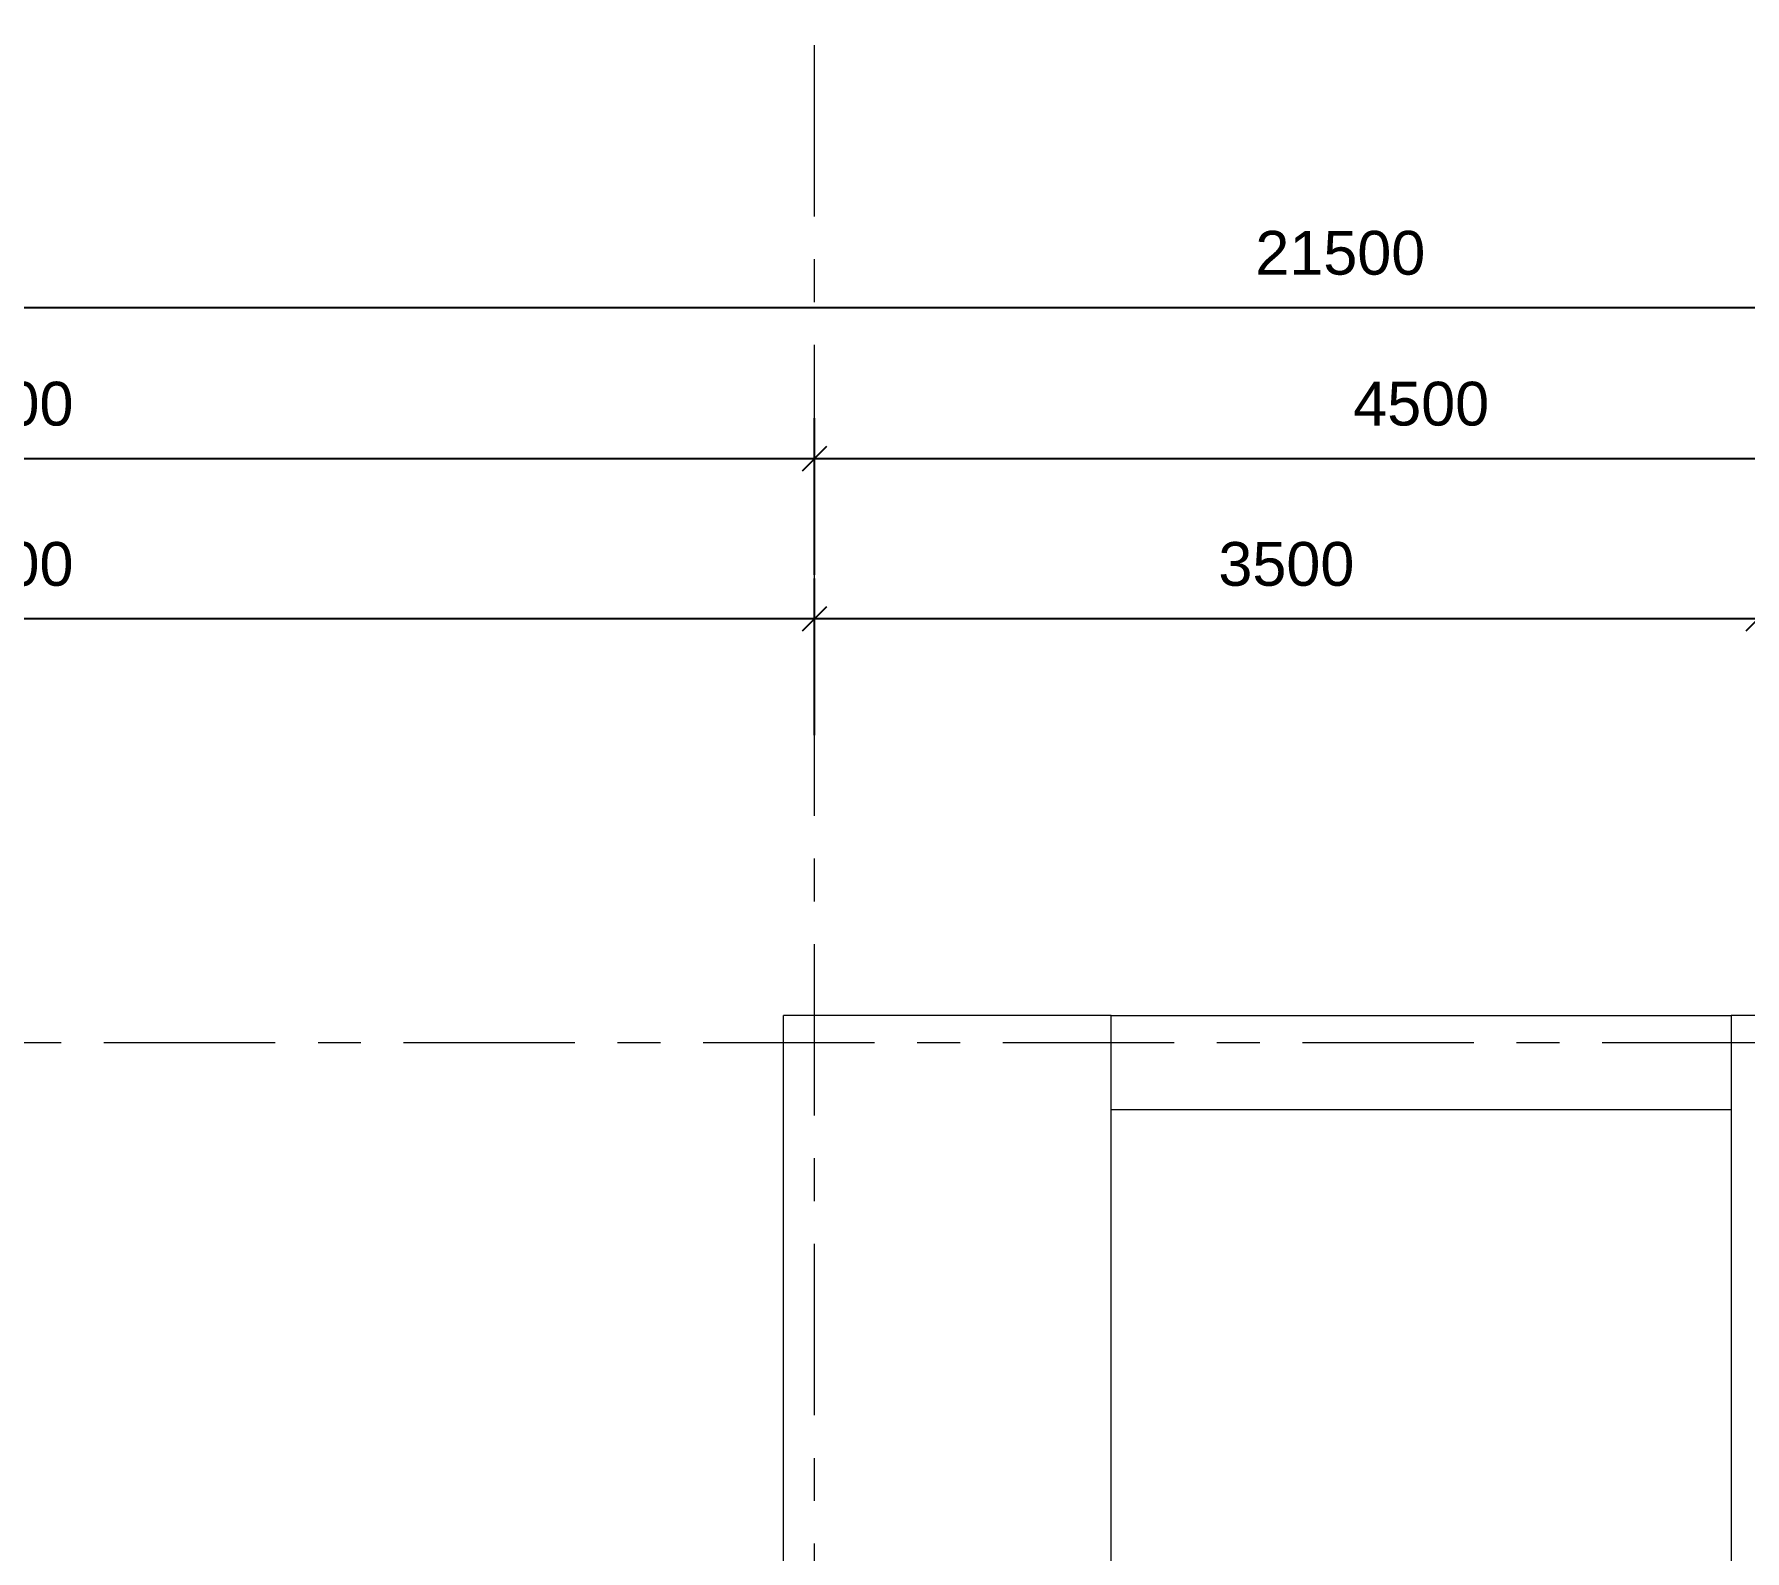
# Model space of a CAD drawing. Header units: millimetres. Extents: x 2164007 to 2324354, y -2513385 to -2308978.
# Drawn here: x 2257313 to 2263656, y -2459477 to -2453854 of the extents above; entities that cross this region are included whole.
import ezdxf

# ---------------------------------------------------------------- set-up
doc = ezdxf.new("R2010")
doc.units = ezdxf.units.MM
doc.linetypes.add('Grid Line', pattern=[22.224999999999994, 12.7, -3.174999999999999, 3.174999999999999, -3.174999999999999])
for name, color, linetype, lineweight in [('A-ANNO-DIMS', 211, 'Continuous', 9), ('A-WALL', 113, 'Continuous', 20), ('S-BEAM', 8, 'Continuous', 9), ('S-GRID', 8, 'Continuous', 9)]:
    doc.layers.add(name, color=color, linetype=linetype, lineweight=lineweight)
doc.styles.add('Arial_1', font='arial.ttf', dxfattribs={"height": 162.2829341317365})
doc.dimstyles.new('Dim_dai_ca_vu', dxfattribs={"dimscale": 304.8, "dimtxt": 165, "dimasz": 0.29296875, "dimexe": 0.4921259842519685, "dimexo": 0.0625, "dimgap": 0.3937007874015748, "dimtad": 1, "dimdec": 0, "dimzin": 0, "dimdsep": 46, "dimtxsty": 'Arial_1', "dimblk1": 'OBLIQUE', "dimblk2": 'OBLIQUE', "dimsah": 1, "dimcen": 0.09, "dimdle": 0.4921259842519685, "dimadec": 0, "dimazin": 0, "dimtfac": 1, "dimtdec": 4, "dimtix": 1, "dimtmove": 0, "dimatfit": 3, "dimfxl": 0.9842519685039368, "dimfxlon": 1, "dimtvp": 1, "dimtfill": 1, "dimtolj": 1, "dimtzin": 0, "dimarcsym": 2})

# ---------------------------------------------------------------- blocks, each defined once
blk = doc.blocks.new('_Oblique')
at = {"color": 0, "linetype": 'ByBlock', "lineweight": -2}
blk.add_line((-0.5, -0.5), (0.5, 0.5), dxfattribs=at)
blk = doc.blocks.new('*D549')
at = {"layer": 'A-ANNO-DIMS', "color": 0, "lineweight": -2}
for p, q in [((2263706.066488349, -2456452.611714185), (2263706.066488349, -2455871.661714185)), ((2264706.066488349, -2456452.611714185), (2264706.066488349, -2455871.661714185)), ((2264856.066488349, -2456021.661714185), (2263556.066488349, -2456021.661714185))]:
    blk.add_line(p, q, dxfattribs=at)
at = {"layer": 'Defpoints', "color": 0}
for p in [(2263706.066488349, -2456021.661714185), (2263706.066488349, -2456471.661714185), (2264706.066488349, -2456471.661714185)]:
    blk.add_point(p, dxfattribs=at)
at = {"layer": 'A-ANNO-DIMS', "color": 0, "lineweight": -2, "xscale": 89.296875, "yscale": 89.296875, "zscale": 89.296875, "rotation": 180}
blk.add_blockref('_Oblique', (2263706.066488349, -2456021.661714185), dxfattribs=at)
at = {"layer": 'A-ANNO-DIMS', "color": 0, "lineweight": -2, "xscale": 89.296875, "yscale": 89.296875, "zscale": 89.296875}
blk.add_blockref('_Oblique', (2264706.066488349, -2456021.661714185), dxfattribs=at)
at = {"layer": 'A-ANNO-DIMS', "color": 0, "insert": (2264206.066488349, -2455818.804431649), "char_height": 162.2829341317365, "attachment_point": 5, "style": 'Arial_1', "bg_fill": 3, "box_fill_scale": 1.1, "bg_fill_color": 256, "bg_fill_true_color": 13158600, "bg_fill_transparency": 2117312}
blk.add_mtext('\\A1;1000', dxfattribs=at)
blk = doc.blocks.new('*D550')
at = {"layer": 'A-ANNO-DIMS', "color": 0, "lineweight": -2}
for p, q in [((2260206.066488349, -2456452.611714185), (2260206.066488349, -2455871.661714185)), ((2263706.066488349, -2456452.611714185), (2263706.066488349, -2455871.661714185)), ((2263856.066488349, -2456021.661714185), (2260056.066488349, -2456021.661714185))]:
    blk.add_line(p, q, dxfattribs=at)
at = {"layer": 'Defpoints', "color": 0}
for p in [(2260206.066488349, -2456021.661714185), (2260206.066488349, -2456471.661714185), (2263706.066488349, -2456471.661714185)]:
    blk.add_point(p, dxfattribs=at)
at = {"layer": 'A-ANNO-DIMS', "color": 0, "lineweight": -2, "xscale": 89.296875, "yscale": 89.296875, "zscale": 89.296875, "rotation": 180}
blk.add_blockref('_Oblique', (2260206.066488349, -2456021.661714185), dxfattribs=at)
at = {"layer": 'A-ANNO-DIMS', "color": 0, "lineweight": -2, "xscale": 89.296875, "yscale": 89.296875, "zscale": 89.296875}
blk.add_blockref('_Oblique', (2263706.066488349, -2456021.661714185), dxfattribs=at)
at = {"layer": 'A-ANNO-DIMS', "color": 0, "insert": (2261956.066488349, -2455818.749082763), "char_height": 162.2829341317365, "attachment_point": 5, "style": 'Arial_1', "bg_fill": 3, "box_fill_scale": 1.1, "bg_fill_color": 256, "bg_fill_true_color": 13158600, "bg_fill_transparency": 0}
blk.add_mtext('\\A1;3500', dxfattribs=at)
blk = doc.blocks.new('*D551')
at = {"layer": 'A-ANNO-DIMS', "color": 0, "lineweight": -2}
for p, q in [((2254206.066488349, -2456452.611714185), (2254206.066488349, -2455871.661714185)), ((2260206.066488349, -2456452.611714185), (2260206.066488349, -2455871.661714185)), ((2260356.066488349, -2456021.661714185), (2254056.066488349, -2456021.661714185))]:
    blk.add_line(p, q, dxfattribs=at)
at = {"layer": 'Defpoints', "color": 0}
for p in [(2254206.066488349, -2456021.661714185), (2254206.066488349, -2456471.661714185), (2260206.066488349, -2456471.661714185)]:
    blk.add_point(p, dxfattribs=at)
at = {"layer": 'A-ANNO-DIMS', "color": 0, "lineweight": -2, "xscale": 89.296875, "yscale": 89.296875, "zscale": 89.296875, "rotation": 180}
blk.add_blockref('_Oblique', (2254206.066488349, -2456021.661714185), dxfattribs=at)
at = {"layer": 'A-ANNO-DIMS', "color": 0, "lineweight": -2, "xscale": 89.296875, "yscale": 89.296875, "zscale": 89.296875}
blk.add_blockref('_Oblique', (2260206.066488349, -2456021.661714185), dxfattribs=at)
at = {"layer": 'A-ANNO-DIMS', "color": 0, "insert": (2257206.066488349, -2455818.804431649), "char_height": 162.2829341317365, "attachment_point": 5, "style": 'Arial_1', "bg_fill": 3, "box_fill_scale": 1.1, "bg_fill_color": 256, "bg_fill_true_color": 13158600, "bg_fill_transparency": 2117312}
blk.add_mtext('\\A1;6000', dxfattribs=at)
blk = doc.blocks.new('*D557')
at = {"layer": 'A-ANNO-DIMS', "color": 0, "lineweight": -2}
for p, q in [((2260206.066488349, -2455858.429073224), (2260206.066488349, -2455277.479073224)), ((2264706.066488349, -2455858.429073224), (2264706.066488349, -2455277.479073224)), ((2264856.066488349, -2455427.479073224), (2260056.066488349, -2455427.479073224))]:
    blk.add_line(p, q, dxfattribs=at)
at = {"layer": 'Defpoints', "color": 0}
for p in [(2260206.066488349, -2455427.479073224), (2260206.066488349, -2455877.479073224), (2264706.066488349, -2455877.479073224)]:
    blk.add_point(p, dxfattribs=at)
at = {"layer": 'A-ANNO-DIMS', "color": 0, "lineweight": -2, "xscale": 89.296875, "yscale": 89.296875, "zscale": 89.296875, "rotation": 180}
blk.add_blockref('_Oblique', (2260206.066488349, -2455427.479073224), dxfattribs=at)
at = {"layer": 'A-ANNO-DIMS', "color": 0, "lineweight": -2, "xscale": 89.296875, "yscale": 89.296875, "zscale": 89.296875}
blk.add_blockref('_Oblique', (2264706.066488349, -2455427.479073224), dxfattribs=at)
at = {"layer": 'A-ANNO-DIMS', "color": 0, "insert": (2262456.066488349, -2455224.621790688), "char_height": 162.2829341317365, "attachment_point": 5, "style": 'Arial_1', "bg_fill": 3, "box_fill_scale": 1.1, "bg_fill_color": 256, "bg_fill_true_color": 13158600, "bg_fill_transparency": 2118344}
blk.add_mtext('\\A1;4500', dxfattribs=at)
blk = doc.blocks.new('*D558')
at = {"layer": 'A-ANNO-DIMS', "color": 0, "lineweight": -2}
for p, q in [((2254206.066488349, -2455858.429073224), (2254206.066488349, -2455277.479073224)), ((2260206.066488349, -2455858.429073224), (2260206.066488349, -2455277.479073224)), ((2260356.066488349, -2455427.479073224), (2254056.066488349, -2455427.479073224))]:
    blk.add_line(p, q, dxfattribs=at)
at = {"layer": 'Defpoints', "color": 0}
for p in [(2254206.066488349, -2455427.479073224), (2254206.066488349, -2455877.479073224), (2260206.066488349, -2455877.479073224)]:
    blk.add_point(p, dxfattribs=at)
at = {"layer": 'A-ANNO-DIMS', "color": 0, "lineweight": -2, "xscale": 89.296875, "yscale": 89.296875, "zscale": 89.296875, "rotation": 180}
blk.add_blockref('_Oblique', (2254206.066488349, -2455427.479073224), dxfattribs=at)
at = {"layer": 'A-ANNO-DIMS', "color": 0, "lineweight": -2, "xscale": 89.296875, "yscale": 89.296875, "zscale": 89.296875}
blk.add_blockref('_Oblique', (2260206.066488349, -2455427.479073224), dxfattribs=at)
at = {"layer": 'A-ANNO-DIMS', "color": 0, "insert": (2257206.066488349, -2455224.621790688), "char_height": 162.2829341317365, "attachment_point": 5, "style": 'Arial_1', "bg_fill": 3, "box_fill_scale": 1.1, "bg_fill_color": 256, "bg_fill_true_color": 13158600, "bg_fill_transparency": 8848086}
blk.add_mtext('\\A1;6000', dxfattribs=at)
blk = doc.blocks.new('*D561')
at = {"layer": 'A-ANNO-DIMS', "color": 0, "lineweight": -2}
for p, q in [((2251406.066488349, -2455298.91935404), (2251406.066488349, -2454717.96935404)), ((2272906.066488349, -2455298.91935404), (2272906.066488349, -2454717.96935404)), ((2273056.066488349, -2454867.96935404), (2251256.066488349, -2454867.96935404))]:
    blk.add_line(p, q, dxfattribs=at)
at = {"layer": 'Defpoints', "color": 0}
for p in [(2251406.066488349, -2454867.96935404), (2251406.066488349, -2455317.96935404), (2272906.066488349, -2455317.96935404)]:
    blk.add_point(p, dxfattribs=at)
at = {"layer": 'A-ANNO-DIMS', "color": 0, "lineweight": -2, "xscale": 89.296875, "yscale": 89.296875, "zscale": 89.296875, "rotation": 180}
blk.add_blockref('_Oblique', (2251406.066488349, -2454867.96935404), dxfattribs=at)
at = {"layer": 'A-ANNO-DIMS', "color": 0, "lineweight": -2, "xscale": 89.296875, "yscale": 89.296875, "zscale": 89.296875}
blk.add_blockref('_Oblique', (2272906.066488349, -2454867.96935404), dxfattribs=at)
at = {"layer": 'A-ANNO-DIMS', "color": 0, "insert": (2262156.066488349, -2454665.112071504), "char_height": 162.2829341317365, "attachment_point": 5, "style": 'Arial_1', "bg_fill": 3, "box_fill_scale": 1.1, "bg_fill_color": 256, "bg_fill_true_color": 13158600, "bg_fill_transparency": 1}
blk.add_mtext('\\A1;21500', dxfattribs=at)

msp = doc.modelspace()

# ---------------------------------------------------------------- linework, layer by layer
at = {"layer": 'A-WALL'}
for p, q in [((2260091.066488349, -2459592), (2260091.066488349, -2457492)), ((2261306.066488349, -2457492), (2260091.066488349, -2457492)), ((2261306.066488349, -2459992), (2261306.066488349, -2457492)), ((2264821.066488349, -2457492), (2263606.066488349, -2457492)), ((2263606.066488349, -2457492), (2263606.066488349, -2459992))]:
    msp.add_line(p, q, dxfattribs=at)
at = {"layer": 'S-BEAM'}
for p, q in [((2261306.066488349, -2457492), (2263606.066488349, -2457492)), ((2263606.066488349, -2457842), (2261306.066488349, -2457842))]:
    msp.add_line(p, q, dxfattribs=at)
at = {"layer": 'S-GRID', "linetype": 'Grid Line', "ltscale": 50}
for p, q in [((2260206.066488349, -2467864.086982656), (2260206.066488349, -2453853.6)), ((2247570, -2457592), (2280077.970030255, -2457592))]:
    msp.add_line(p, q, dxfattribs=at)

# ---------------------------------------------------------------- dimensions: what is measured, and where the dimension line sits
at = {"layer": 'A-ANNO-DIMS'}
dim = msp.add_linear_dim(base=(2263706.066488349, -2456021.661714185), p1=(2264706.066488349, -2456471.661714185), p2=(2263706.066488349, -2456471.661714185), dimstyle='Dim_dai_ca_vu', override={"dimpost": '<>', "dimfxl": 999.9999999999927}, dxfattribs=at)
dim.commit()
dim.dimension.update_dxf_attribs({"geometry": '*D549', "text_midpoint": (2264206.066488349, -2455818.804431649)})

# ---------------------------------------------------------------- next in the draw order: dimensions: what is measured, and where the dimension line sits
dim = msp.add_linear_dim(base=(2260206.066488349, -2456021.661714185), p1=(2263706.066488349, -2456471.661714185), p2=(2260206.066488349, -2456471.661714185), dimstyle='Dim_dai_ca_vu', override={"dimpost": '<>', "dimfxl": 3500.000000000006}, dxfattribs=at)
dim.commit()
dim.dimension.update_dxf_attribs({"geometry": '*D550', "text_midpoint": (2261956.066488349, -2455818.749082763)})

# ---------------------------------------------------------------- next in the draw order: dimensions: what is measured, and where the dimension line sits
dim = msp.add_linear_dim(base=(2254206.066488349, -2456021.661714185), p1=(2260206.066488349, -2456471.661714185), p2=(2254206.066488349, -2456471.661714185), dimstyle='Dim_dai_ca_vu', override={"dimpost": '<>', "dimfxl": 6000.000000000006}, dxfattribs=at)
dim.commit()
dim.dimension.update_dxf_attribs({"geometry": '*D551', "text_midpoint": (2257206.066488349, -2455818.804431649)})

# ---------------------------------------------------------------- next in the draw order: dimensions: what is measured, and where the dimension line sits
dim = msp.add_linear_dim(base=(2260206.066488349, -2455427.479073224), p1=(2264706.066488349, -2455877.479073224), p2=(2260206.066488349, -2455877.479073224), dimstyle='Dim_dai_ca_vu', override={"dimpost": '<>', "dimfxl": 4499.999999999999}, dxfattribs=at)
dim.commit()
dim.dimension.update_dxf_attribs({"geometry": '*D557', "text_midpoint": (2262456.066488349, -2455224.621790688)})

# ---------------------------------------------------------------- next in the draw order: dimensions: what is measured, and where the dimension line sits
dim = msp.add_linear_dim(base=(2254206.066488349, -2455427.479073224), p1=(2260206.066488349, -2455877.479073224), p2=(2254206.066488349, -2455877.479073224), dimstyle='Dim_dai_ca_vu', override={"dimpost": '<>', "dimfxl": 6000.000000000005}, dxfattribs=at)
dim.commit()
dim.dimension.update_dxf_attribs({"geometry": '*D558', "text_midpoint": (2257206.066488349, -2455224.621790688)})

# ---------------------------------------------------------------- next in the draw order: dimensions: what is measured, and where the dimension line sits
dim = msp.add_linear_dim(base=(2251406.066488349, -2454867.96935404), p1=(2272906.066488349, -2455317.96935404), p2=(2251406.066488349, -2455317.96935404), dimstyle='Dim_dai_ca_vu', override={"dimpost": '<>', "dimfxl": 21499.99999999953}, dxfattribs=at)
dim.commit()
dim.dimension.update_dxf_attribs({"geometry": '*D561', "text_midpoint": (2262156.066488349, -2454665.112071504)})

doc.saveas('drawing.dxf')
